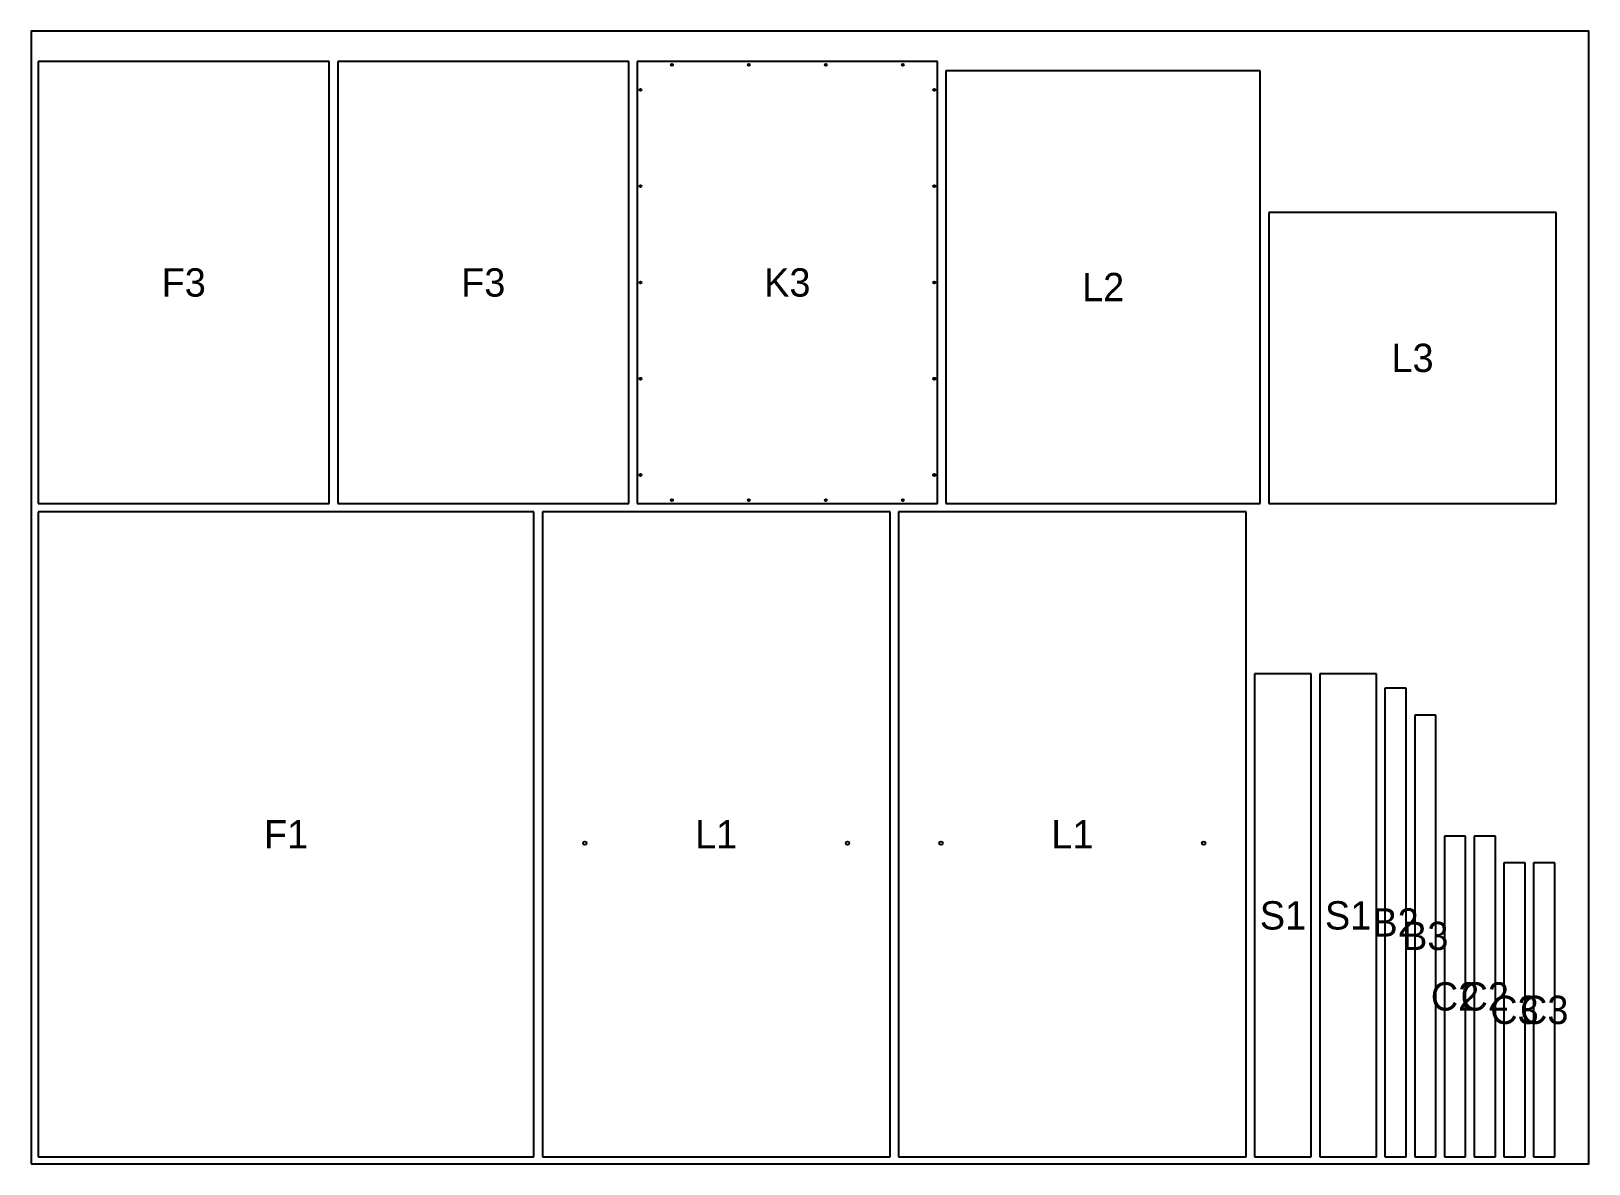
# Model space of a CAD drawing. Header units: millimetres. Extents: x 0 to 2200, y 0 to 1600.
import ezdxf
from ezdxf.enums import TextEntityAlignment as Align

# ---------------------------------------------------------------- set-up
doc = ezdxf.new("R2010")
doc.units = ezdxf.units.MM
for name, color, linetype in [('CHAPA', 9, 'CONTINUOUS'), ('CORTE_EXTERNO', 1, 'CONTINUOUS'), ('CORTE_INTERNO', 5, 'CONTINUOUS'), ('FURO_GUIA_3', 3, 'CONTINUOUS'), ('TEXTO_NAO_CORTAR', 8, 'CONTINUOUS')]:
    doc.layers.add(name, color=color, linetype=linetype)

msp = doc.modelspace()

# ---------------------------------------------------------------- linework, layer by layer
at = {"layer": 'CHAPA'}
msp.add_lwpolyline([(0, 0), (2200, 0), (2200, 1600), (0, 1600)], close=True, dxfattribs=at)
at = {"layer": 'CORTE_EXTERNO'}
for p, q in [((421, 1557), (10, 1557)), ((10, 1557), (10, 933)), ((421, 933), (421, 1557)), ((844, 1557), (433, 1557)), ((433, 1557), (433, 933)), ((844, 933), (844, 1557)), ((1280, 1557), (856, 1557)), ((856, 1557), (856, 933)), ((1280, 933), (1280, 1557)), ((1736, 1544), (1292, 1544)), ((1292, 1544), (1292, 933)), ((1736, 933), (1736, 1544)), ((2154, 1344), (1748, 1344)), ((1748, 1344), (1748, 933)), ((2154, 933), (2154, 1344)), ((10, 933), (421, 933)), ((433, 933), (844, 933)), ((856, 933), (1280, 933)), ((1292, 933), (1736, 933)), ((1748, 933), (2154, 933)), ((710, 921), (10, 921)), ((10, 921), (10, 10)), ((710, 10), (710, 921)), ((1213, 921), (722, 921)), ((722, 921), (722, 10)), ((1213, 10), (1213, 921)), ((1716, 921), (1225, 921)), ((1225, 921), (1225, 10)), ((1716, 10), (1716, 921)), ((1808, 692), (1728, 692)), ((1728, 692), (1728, 10)), ((1808, 10), (1808, 692)), ((1900, 692), (1820, 692)), ((1820, 692), (1820, 10)), ((1900, 10), (1900, 692)), ((1942, 672), (1912, 672)), ((1912, 672), (1912, 10)), ((1942, 10), (1942, 672)), ((1984, 634), (1954, 634)), ((1954, 634), (1954, 10)), ((1984, 10), (1984, 634)), ((2026, 463), (1996, 463)), ((1996, 463), (1996, 10)), ((2026, 10), (2026, 463)), ((2068, 463), (2038, 463)), ((2038, 463), (2038, 10)), ((2068, 10), (2068, 463)), ((2110, 425), (2080, 425)), ((2080, 425), (2080, 10)), ((2110, 10), (2110, 425)), ((2152, 425), (2122, 425)), ((2122, 425), (2122, 10)), ((2152, 10), (2152, 425)), ((10, 10), (710, 10)), ((722, 10), (1213, 10)), ((1225, 10), (1716, 10)), ((1728, 10), (1808, 10)), ((1820, 10), (1900, 10)), ((1912, 10), (1942, 10)), ((1954, 10), (1984, 10)), ((1996, 10), (2026, 10)), ((2038, 10), (2068, 10)), ((2080, 10), (2110, 10)), ((2122, 10), (2152, 10))]:
    msp.add_line(p, q, dxfattribs=at)
at = {"layer": 'CORTE_INTERNO'}
for centre in [(782, 453), (1153, 453), (1285, 453), (1656, 453)]:
    msp.add_circle(centre, 2.5, dxfattribs=at)
at = {"layer": 'FURO_GUIA_3'}
for centre in [(905, 1552.5), (1013.7, 1552.5), (1122.3, 1552.5), (1231, 1552.5), (860.5, 1517), (1275.5, 1517), (860.5, 1381), (1275.5, 1381), (860.5, 1245), (1275.5, 1245), (860.5, 1109), (1275.5, 1109), (860.5, 973), (1275.5, 973), (905, 937.5), (1013.7, 937.5), (1122.3, 937.5), (1231, 937.5)]:
    msp.add_circle(centre, 1.5, dxfattribs=at)

# ---------------------------------------------------------------- texts
at = {"layer": 'TEXTO_NAO_CORTAR'}
for s, p in [('F3', (215.5, 1245)), ('F3', (638.5, 1245)), ('K3', (1068, 1245)), ('L2', (1514, 1238.5)), ('L3', (1951, 1138.5)), ('F1', (360, 465.5)), ('L1', (967.5, 465.5)), ('L1', (1470.5, 465.5)), ('S1', (1768, 351)), ('S1', (1860, 351)), ('B2', (1927, 341)), ('B3', (1969, 322)), ('C2', (2011, 236.5)), ('C2', (2053, 236.5)), ('C3', (2095, 217.5)), ('C3', (2137, 217.5))]:
    msp.add_text(s, height=40, dxfattribs=at).set_placement(p, align=Align.MIDDLE_CENTER)

doc.saveas('drawing.dxf')
